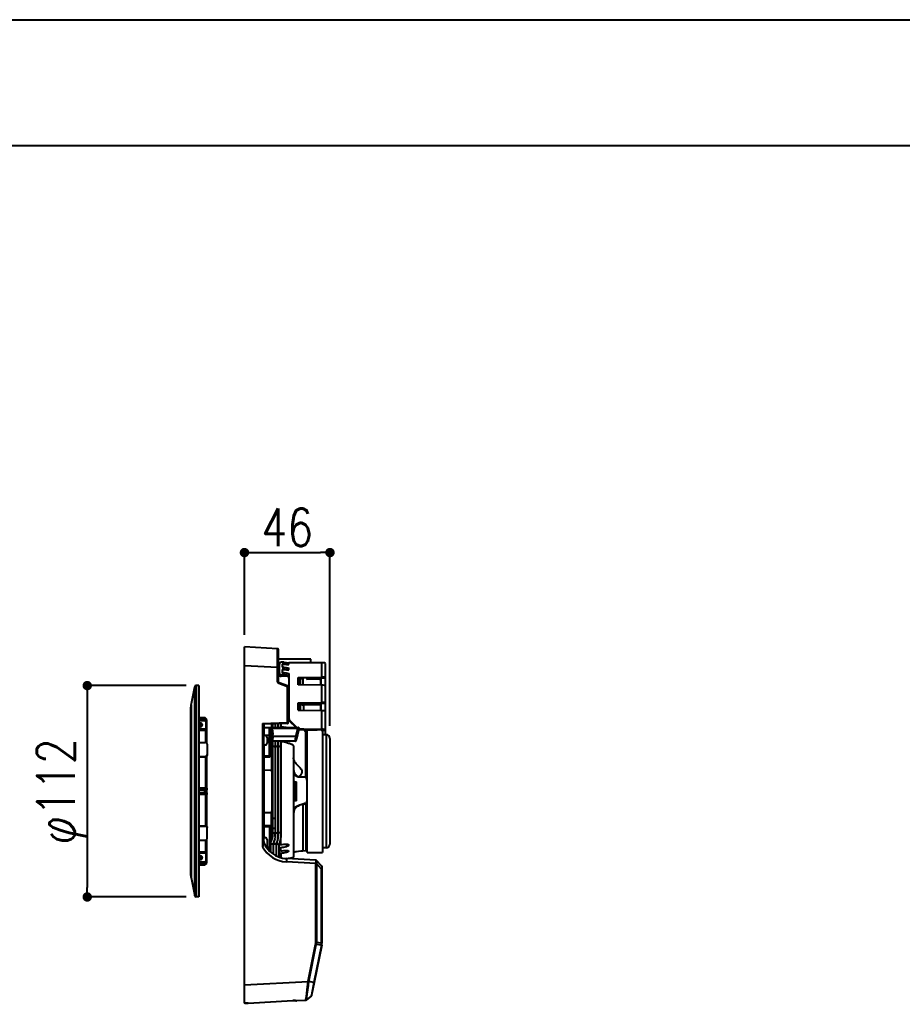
# Model space of a CAD drawing. Header units: millimetres. Extents: x 14 to 828, y 15 to 581.
# Drawn here: x 429.4 to 499.5, y 253.3 to 331.4 of the extents above; entities that cross this region are included whole.
import ezdxf

# ---------------------------------------------------------------- set-up
doc = ezdxf.new("R2010")
doc.units = ezdxf.units.MM
doc.header["$LTSCALE"] = 0.2
doc.layers.get('Defpoints').update_dxf_attribs({"color": 5})
for name, color, linetype in [('1_シンボル', 2, 'Continuous'), ('1_寸法', 7, 'Continuous'), ('1_表', 7, 'Continuous')]:
    doc.layers.add(name, color=color, linetype=linetype)
doc.styles.add('Dim', font='simplex.shx', dxfattribs={"width": 0.8, "bigfont": 'extfont2.shx'})
doc.dimstyles.new('1-1', dxfattribs={"dimtxt": 3, "dimasz": 0.75, "dimexe": 0, "dimexo": 1, "dimgap": 0.5, "dimtad": 1, "dimdec": 0, "dimtxsty": 'Dim', "dimblk": 'DOT', "dimcen": 2.5, "dimadec": 0, "dimazin": 0, "dimtfac": 1, "dimtdec": 0, "dimtix": 1, "dimtmove": 2, "dimatfit": 3, "dimldrblk": '引出', "dimfxl": 1, "dimlwd": -1, "dimlwe": -1, "dimarcsym": 0})

# ---------------------------------------------------------------- blocks, each defined once
blk = doc.blocks.new('_Dot')
at = {"color": 0, "linetype": 'ByBlock', "lineweight": -2}
blk.add_line((-0.5, 0), (-1, 0), dxfattribs=at)
at = {"color": 0, "linetype": 'ByBlock', "const_width": 0.5}
blk.add_lwpolyline([(-0.25, 0, 1), (0.25, 0, 1)], format="xyb", close=True, dxfattribs=at)
blk = doc.blocks.new('*D25')
at = {"layer": '1_寸法', "color": 0, "transparency": 16777216}
for p, q in [((447.257, 282.534), (447.257, 289.082)), ((448.007, 289.082), (453.302, 289.082)), ((454.052, 275.307), (454.052, 289.082))]:
    blk.add_line(p, q, dxfattribs=at)
at = {"layer": 'Defpoints', "color": 0, "transparency": 16777216}
for p in [(454.052, 289.082), (447.257, 281.534), (454.052, 274.307)]:
    blk.add_point(p, dxfattribs=at)
at = {"layer": '1_寸法', "color": 0, "transparency": 16777216, "xscale": 0.75, "yscale": 0.75, "zscale": 0.75, "rotation": 180}
blk.add_blockref('_Dot', (447.257, 289.082), dxfattribs=at)
at = {"layer": '1_寸法', "color": 0, "transparency": 16777216, "xscale": 0.75, "yscale": 0.75, "zscale": 0.75}
blk.add_blockref('_Dot', (454.052, 289.082), dxfattribs=at)
at = {"layer": '1_寸法', "color": 0, "transparency": 16777216, "insert": (450.655, 291.082), "char_height": 3, "attachment_point": 5, "style": 'Dim'}
blk.add_mtext('46', dxfattribs=at)
blk = doc.blocks.new('引出')
at = {"color": 0, "linetype": 'ByBlock', "lineweight": -2}
for p, q in [((-3.86, 1.04), (0, 0)), ((0, 0), (-1, 0))]:
    blk.add_line(p, q, dxfattribs=at)
blk = doc.blocks.new('*D27')
at = {"layer": '1_寸法', "color": 0, "transparency": 16777216}
for p, q in [((442.627, 278.507), (434.765, 278.507)), ((434.765, 277.757), (434.765, 262.457)), ((442.627, 261.707), (434.765, 261.707))]:
    blk.add_line(p, q, dxfattribs=at)
at = {"layer": 'Defpoints', "color": 0, "transparency": 16777216}
for p in [(443.627, 278.507), (434.765, 261.707), (443.627, 261.707)]:
    blk.add_point(p, dxfattribs=at)
at = {"layer": '1_寸法', "color": 0, "transparency": 16777216, "xscale": 0.75, "yscale": 0.75, "zscale": 0.75}
for p, rotation in [((434.765, 278.507), 90), ((434.765, 261.707), 270)]:
    blk.add_blockref('_Dot', p, dxfattribs=dict(at, rotation=rotation))
at = {"layer": '1_寸法', "color": 0, "transparency": 16777216, "insert": (432.765, 270.107), "char_height": 3, "attachment_point": 5, "rotation": 90, "style": 'Dim'}
blk.add_mtext('φ112', dxfattribs=at)

msp = doc.modelspace()

# ---------------------------------------------------------------- linework, layer by layer
at = {"layer": '1_シンボル', "color": 7}
for p, q in [((447.257, 253.3), (447.257, 281.582)), ((449.886, 281.444), (447.257, 281.582)), ((449.957, 278.805), (449.957, 281.369)), ((449.886, 279.946), (447.257, 280.084)), ((449.886, 278.805), (449.886, 279.946)), ((449.957, 279.946), (449.886, 279.946)), ((452.545, 280.608), (449.957, 280.608)), ((449.957, 280.226), (450.033, 280.225)), ((450.032, 279.397), (450.032, 280.211)), ((450.332, 280.359), (450.181, 280.358)), ((450.332, 280.213), (450.257, 280.211)), ((450.257, 280.211), (450.257, 279.962)), ((450.772, 280.174), (450.257, 280.168)), ((450.332, 279.961), (450.257, 279.962)), ((450.332, 280.213), (450.332, 280.359)), ((450.332, 279.787), (450.332, 279.961)), ((450.607, 280.327), (450.42, 280.354)), ((450.42, 280.354), (450.42, 280.208)), ((450.607, 280.183), (450.42, 280.208)), ((450.607, 279.922), (450.42, 279.953)), ((450.42, 279.953), (450.42, 279.783)), ((450.607, 280.327), (450.607, 280.183)), ((453.398, 280.33), (450.782, 280.317)), ((450.782, 280.175), (450.782, 280.317)), ((452.545, 280.326), (452.545, 280.608)), ((453.398, 279.19), (453.398, 280.33)), ((453.692, 274.607), (453.692, 280.27)), ((450.332, 279.365), (450.185, 279.363)), ((450.185, 279.25), (450.185, 279.363)), ((450.63, 279.256), (450.185, 279.25)), ((450.332, 279.787), (450.257, 279.786)), ((450.257, 279.786), (450.257, 279.536)), ((450.772, 279.749), (450.257, 279.742)), ((450.332, 279.535), (450.257, 279.536)), ((450.332, 279.365), (450.332, 279.535)), ((450.607, 279.758), (450.42, 279.783)), ((450.607, 279.497), (450.42, 279.528)), ((450.42, 279.528), (450.42, 279.361)), ((450.607, 279.336), (450.42, 279.361)), ((450.607, 279.922), (450.607, 279.758)), ((450.607, 279.497), (450.607, 279.336)), ((450.63, 279.334), (450.607, 279.336)), ((450.63, 279.256), (450.63, 279.334)), ((450.782, 279.749), (450.782, 279.907)), ((450.782, 279.482), (450.782, 275.864)), ((451.532, 279.165), (453.398, 279.19)), ((451.532, 278.578), (451.532, 279.165)), ((443.033, 276.964), (443.311, 278.421)), ((443.311, 261.792), (443.311, 278.421)), ((443.414, 278.507), (443.414, 261.707)), ((443.627, 278.507), (443.414, 278.507)), ((443.627, 278.507), (443.627, 261.707)), ((449.957, 278.805), (449.886, 278.805)), ((450.666, 278.416), (449.985, 278.664)), ((450.688, 278.487), (450.007, 278.735)), ((450.666, 275.573), (450.666, 278.416)), ((450.737, 278.416), (450.666, 278.416)), ((450.737, 275.573), (450.737, 278.416)), ((453.362, 279.12), (451.532, 279.095)), ((451.657, 279.089), (451.532, 279.089)), ((453.398, 278.54), (451.532, 278.578)), ((451.657, 279.089), (451.657, 278.575)), ((451.702, 279.085), (451.909, 279.053)), ((451.702, 278.575), (451.702, 279.085)), ((451.909, 279.053), (451.909, 278.571)), ((452.207, 279.104), (452.207, 278.996)), ((453.18, 279.009), (452.207, 278.996)), ((453.332, 278.541), (453.332, 279.12)), ((453.362, 279.11), (453.332, 279.106)), ((453.362, 278.936), (453.332, 278.933)), ((453.362, 278.848), (453.332, 278.848)), ((453.362, 278.54), (453.362, 279.12)), ((453.362, 279.114), (453.692, 279.12)), ((453.398, 277.173), (453.398, 278.54)), ((442.982, 276.797), (442.982, 263.417)), ((443.031, 276.797), (442.982, 276.797)), ((443.031, 263.267), (443.031, 276.947)), ((443.033, 276.964), (443.033, 263.25)), ((450.782, 277.053), (450.736, 277.054)), ((450.737, 276.998), (450.782, 276.998)), ((451.532, 277.148), (453.398, 277.173)), ((451.532, 276.561), (451.532, 277.148)), ((453.362, 277.103), (451.532, 277.078)), ((451.64, 277.071), (451.532, 277.071)), ((451.64, 277.071), (451.64, 276.558)), ((451.704, 277.064), (451.785, 277.036)), ((451.704, 276.557), (451.704, 277.064)), ((451.785, 277.01), (451.785, 277.036)), ((453.332, 277.031), (451.785, 277.01)), ((451.785, 277.01), (451.949, 276.957)), ((453.332, 276.975), (451.949, 276.957)), ((451.949, 276.957), (451.949, 276.552)), ((453.332, 276.524), (453.332, 277.102)), ((453.362, 276.523), (453.362, 277.103)), ((453.362, 277.096), (453.692, 277.102)), ((451.532, 276.561), (453.398, 276.522)), ((453.398, 275.047), (453.398, 276.522)), ((444.075, 275.957), (443.627, 275.968)), ((444.075, 275.948), (443.627, 275.958)), ((443.627, 275.833), (444.075, 275.831)), ((443.627, 275.732), (444.075, 275.729)), ((443.748, 275.527), (443.627, 275.526)), ((443.748, 275.437), (443.627, 275.438)), ((443.627, 275.24), (443.748, 275.241)), ((443.748, 275.437), (443.748, 275.241)), ((444.075, 275.948), (444.075, 275.957)), ((444.075, 275.948), (444.075, 275.831)), ((444.075, 275.729), (444.184, 275.635)), ((444.232, 275.843), (444.123, 275.939)), ((444.126, 275.929), (444.126, 275.812)), ((444.236, 275.833), (444.126, 275.929)), ((444.126, 275.812), (444.236, 275.718)), ((444.184, 275.635), (444.184, 275.035)), ((444.236, 275.718), (444.236, 275.833)), ((444.257, 273.939), (444.257, 275.787)), ((447.227, 275.697), (447.257, 275.698)), ((447.227, 275.697), (447.227, 264.516)), ((448.686, 275.504), (450.666, 275.573)), ((448.686, 275.504), (448.686, 265.704)), ((450.665, 275.498), (448.757, 275.432)), ((448.757, 275.432), (448.757, 265.973)), ((448.832, 274.54), (448.832, 275.434)), ((449.403, 275.454), (449.403, 275.171)), ((449.432, 275.455), (449.432, 275.171)), ((449.474, 275.346), (449.432, 275.351)), ((449.432, 275.263), (449.474, 275.258)), ((449.474, 275.457), (449.474, 275.171)), ((449.691, 275.464), (449.691, 275.171)), ((449.699, 275.316), (449.691, 275.317)), ((449.699, 275.465), (449.699, 275.171)), ((449.915, 275.472), (449.915, 275.171)), ((449.924, 275.286), (449.915, 275.287)), ((449.924, 275.472), (449.924, 275.171)), ((450.14, 275.48), (450.14, 275.171)), ((450.737, 275.573), (450.666, 275.573)), ((450.869, 275.726), (451.43, 275.171)), ((450.869, 275.657), (450.869, 275.726)), ((451.36, 275.171), (450.869, 275.657)), ((444.184, 275.035), (443.627, 275.039)), ((444.184, 274.935), (443.627, 274.938)), ((444.184, 273.983), (444.184, 274.935)), ((448.757, 275.065), (448.832, 275.065)), ((449.282, 274.54), (448.757, 274.54)), ((448.832, 275.171), (451.528, 275.171)), ((449.253, 275.16), (448.832, 275.171)), ((449.253, 272.808), (449.253, 275.16)), ((449.282, 272.925), (449.282, 275.13)), ((451.495, 275.11), (449.282, 275.11)), ((449.327, 274.99), (449.327, 274.09)), ((449.432, 274.99), (449.327, 274.99)), ((449.432, 274.99), (449.432, 274.09)), ((449.474, 274.961), (449.474, 274.119)), ((449.523, 274.803), (449.52, 274.803)), ((449.548, 274.615), (449.52, 274.615)), ((449.52, 274.465), (449.548, 274.465)), ((451.336, 274.458), (449.546, 274.449)), ((449.691, 275.228), (449.699, 275.227)), ((449.915, 275.198), (449.924, 275.197)), ((451.336, 274.458), (451.495, 275.11)), ((451.407, 274.294), (451.596, 275.07)), ((451.568, 275.06), (451.407, 274.396)), ((451.568, 275.058), (451.407, 274.395)), ((451.409, 274.286), (451.601, 275.08)), ((451.409, 274.284), (451.601, 275.079)), ((451.409, 274.418), (451.567, 275.07)), ((451.495, 275.11), (451.497, 275.171)), ((451.525, 275.166), (451.526, 275.171)), ((451.545, 275.169), (451.551, 275.167)), ((451.57, 275.08), (451.571, 275.08)), ((451.908, 274.99), (451.58, 274.991)), ((451.908, 275.04), (451.592, 275.041)), ((451.599, 275.08), (451.601, 275.08)), ((451.601, 275.08), (451.601, 275.079)), ((451.656, 275.068), (453.398, 275.047)), ((451.656, 275.068), (451.656, 275.041)), ((453.362, 274.978), (452.071, 274.993)), ((452.133, 271.222), (452.133, 274.776)), ((452.207, 274.992), (452.207, 265.408)), ((452.252, 274.607), (452.207, 274.607)), ((452.252, 274.982), (453.04, 274.982)), ((452.252, 265.232), (452.252, 274.982)), ((453.362, 274.972), (453.362, 274.978)), ((453.362, 274.972), (453.692, 274.969)), ((453.452, 274.971), (453.452, 265.232)), ((453.752, 274.607), (453.452, 274.607)), ((453.752, 274.607), (453.752, 265.607)), ((443.627, 273.989), (444.137, 273.989)), ((444.287, 273.865), (444.287, 272.983)), ((448.757, 273.79), (448.907, 273.79)), ((448.832, 266.423), (448.832, 273.79)), ((449.057, 274.39), (449.057, 273.94)), ((449.282, 273.95), (449.403, 273.947)), ((449.282, 273.842), (449.403, 273.84)), ((449.432, 274.09), (449.327, 274.09)), ((449.403, 274.09), (449.403, 271.785)), ((450.49, 274.091), (449.432, 274.086)), ((450.49, 274.091), (449.432, 274.08)), ((449.432, 274.09), (449.432, 266.282)), ((451.291, 274.085), (449.432, 274.064)), ((449.474, 274.065), (449.474, 266.792)), ((449.52, 274.278), (449.523, 274.278)), ((449.691, 274.067), (449.691, 273.597)), ((449.699, 274.067), (449.699, 266.789)), ((449.915, 274.07), (449.915, 266.791)), ((449.924, 274.07), (449.924, 266.791)), ((450.14, 274.072), (450.14, 266.793)), ((451.288, 274.098), (450.49, 274.091)), ((454.052, 274.307), (454.052, 265.907)), ((444.257, 272.901), (444.263, 272.909)), ((444.257, 270.364), (444.257, 272.901)), ((448.832, 272.938), (449.282, 272.938)), ((449.691, 273.596), (449.691, 266.789)), ((451.157, 273.599), (451.157, 264.916)), ((443.627, 272.884), (444.137, 272.884)), ((443.627, 272.847), (444.137, 272.847)), ((444.137, 272.884), (444.137, 272.847)), ((444.184, 270.367), (444.184, 272.853)), ((449.253, 272.808), (448.832, 272.813)), ((447.227, 271.623), (447.257, 271.623)), ((448.832, 271.805), (449.403, 271.785)), ((447.227, 271.216), (447.257, 271.216)), ((451.253, 270.855), (451.157, 270.857)), ((451.253, 270.855), (451.253, 269.358)), ((451.253, 270.855), (451.327, 270.854)), ((451.327, 270.854), (451.374, 270.853)), ((451.327, 269.36), (451.327, 270.854)), ((451.374, 270.853), (451.382, 270.853)), ((451.374, 269.36), (451.374, 270.853)), ((451.382, 269.361), (451.382, 270.853)), ((452.133, 271.222), (451.521, 271.238)), ((444.184, 270.367), (443.627, 270.377)), ((443.627, 270.305), (444.075, 270.297)), ((443.627, 270.232), (444.075, 270.224)), ((444.075, 269.99), (443.627, 269.982)), ((444.075, 269.916), (443.627, 269.908)), ((444.184, 269.846), (443.627, 269.837)), ((444.075, 270.297), (444.184, 270.295)), ((444.075, 270.224), (444.075, 269.99)), ((444.184, 269.918), (444.075, 269.916)), ((444.126, 270.223), (444.126, 269.99)), ((444.126, 270.223), (444.236, 270.221)), ((444.236, 269.992), (444.126, 269.99)), ((444.184, 267.36), (444.184, 269.846)), ((444.236, 269.992), (444.236, 270.221)), ((444.257, 270.364), (444.257, 270.22)), ((444.257, 269.993), (444.257, 270.22)), ((444.257, 269.99), (444.257, 269.993)), ((444.257, 269.99), (444.257, 269.85)), ((444.257, 267.312), (444.257, 269.85)), ((447.257, 268.997), (447.227, 268.997)), ((451.253, 269.358), (451.157, 269.357)), ((451.327, 269.36), (451.253, 269.358)), ((451.374, 269.36), (451.327, 269.36)), ((451.382, 269.361), (451.374, 269.36)), ((451.89, 269.109), (451.899, 269.077)), ((451.899, 269.077), (451.899, 265.348)), ((452.165, 265.364), (452.165, 269.155)), ((447.257, 268.59), (447.227, 268.591)), ((448.832, 268.408), (449.403, 268.428)), ((449.403, 266.216), (449.403, 268.428)), ((443.627, 267.367), (444.137, 267.367)), ((443.627, 267.329), (444.137, 267.329)), ((444.137, 267.367), (444.137, 267.329)), ((444.287, 266.348), (444.287, 267.23)), ((448.832, 267.4), (449.253, 267.405)), ((449.282, 267.275), (448.832, 267.275)), ((449.253, 267.405), (449.253, 265.362)), ((449.282, 267.288), (449.282, 265.333)), ((449.474, 267.169), (449.691, 267.169)), ((449.583, 266.791), (449.474, 266.792)), ((449.691, 266.789), (449.583, 266.791)), ((449.807, 266.79), (449.7, 266.789)), ((449.915, 266.791), (449.807, 266.79)), ((450.032, 266.792), (449.925, 266.791)), ((450.14, 266.793), (450.032, 266.792)), ((443.627, 266.225), (444.137, 266.225)), ((444.184, 265.279), (444.184, 266.231)), ((444.257, 264.427), (444.257, 266.274)), ((448.757, 266.423), (448.907, 266.423)), ((449.057, 266.273), (449.057, 265.687)), ((449.403, 266.374), (449.282, 266.372)), ((449.403, 266.267), (449.282, 266.264)), ((449.432, 265.907), (449.324, 265.903)), ((449.324, 265.903), (449.324, 265.294)), ((449.541, 265.911), (449.433, 265.907)), ((449.541, 265.911), (449.541, 265.119)), ((449.549, 265.911), (449.549, 265.113)), ((449.657, 265.907), (449.55, 265.911)), ((449.765, 265.902), (449.657, 265.907)), ((449.765, 265.902), (449.765, 264.984)), ((449.765, 265.853), (449.774, 265.854)), ((449.774, 265.901), (449.774, 264.979)), ((449.99, 265.884), (449.99, 264.884)), ((449.99, 265.867), (450.137, 265.876)), ((450.137, 265.876), (450.137, 266.518)), ((450.616, 265.715), (450.616, 265.907)), ((444.184, 265.279), (443.627, 265.275)), ((444.184, 265.178), (443.627, 265.175)), ((444.184, 265.178), (444.184, 264.578)), ((449.058, 265.673), (449.282, 265.673)), ((449.282, 265.778), (449.324, 265.778)), ((449.282, 265.607), (449.324, 265.608)), ((449.541, 265.84), (449.549, 265.84)), ((449.541, 265.558), (449.549, 265.559)), ((449.549, 265.331), (449.541, 265.33)), ((449.549, 265.115), (449.547, 265.115)), ((449.765, 265.59), (449.774, 265.592)), ((449.774, 265.346), (449.765, 265.346)), ((449.774, 265.145), (449.765, 265.144)), ((449.99, 265.623), (450.137, 265.644)), ((450.137, 265.372), (449.99, 265.362)), ((450.137, 265.194), (449.99, 265.174)), ((450.137, 265.372), (450.137, 265.644)), ((450.137, 265.194), (450.137, 264.836)), ((450.616, 265.261), (450.616, 265.407)), ((450.755, 265.831), (450.755, 265.819)), ((450.755, 265.353), (450.755, 265.344)), ((452.165, 265.364), (451.899, 265.348)), ((452.252, 265.607), (452.207, 265.607)), ((452.252, 265.232), (453.452, 265.232)), ((453.752, 265.607), (453.452, 265.607)), ((443.748, 264.972), (443.627, 264.973)), ((443.627, 264.775), (443.748, 264.776)), ((443.627, 264.688), (443.748, 264.687)), ((444.075, 264.484), (443.627, 264.482)), ((444.075, 264.383), (443.627, 264.38)), ((443.748, 264.972), (443.748, 264.873)), ((443.748, 264.873), (443.748, 264.776)), ((444.184, 264.578), (444.075, 264.484)), ((444.075, 264.383), (444.075, 264.266)), ((444.232, 264.37), (444.123, 264.275)), ((444.123, 264.275), (444.232, 264.37)), ((444.236, 264.495), (444.126, 264.401)), ((444.126, 264.401), (444.126, 264.285)), ((444.126, 264.285), (444.236, 264.38)), ((444.236, 264.38), (444.236, 264.495)), ((447.227, 264.516), (447.257, 264.515)), ((450.585, 264.761), (450.59, 264.76)), ((452.928, 264.638), (450.59, 264.761)), ((450.59, 264.555), (450.591, 264.491)), ((450.591, 264.76), (450.591, 264.76)), ((452.928, 264.368), (450.591, 264.491)), ((452.928, 264.638), (452.928, 264.638)), ((452.98, 264.37), (452.928, 264.368)), ((452.928, 264.368), (452.928, 264.357)), ((452.928, 264.357), (452.979, 264.357)), ((452.928, 258.078), (452.928, 264.357)), ((453.387, 264.185), (452.979, 264.615)), ((452.979, 264.615), (452.979, 264.614)), ((452.98, 264.37), (452.979, 264.357)), ((453.387, 263.927), (452.979, 264.357)), ((452.979, 264.357), (452.979, 258.078)), ((443.627, 264.255), (444.075, 264.265)), ((443.627, 264.246), (444.075, 264.256)), ((444.075, 264.266), (444.075, 264.256)), ((453.387, 263.927), (453.407, 263.927)), ((453.387, 258.03), (453.387, 263.927)), ((453.407, 264.133), (453.407, 258.03)), ((443.031, 263.417), (442.982, 263.417)), ((443.033, 263.25), (443.311, 261.792)), ((443.627, 261.707), (443.414, 261.707)), ((452.979, 258.078), (452.928, 258.078)), ((453.387, 258.038), (452.979, 258.078)), ((453.387, 258.038), (453.407, 258.038)), ((453.407, 258.03), (453.387, 258.03)), ((452.328, 255.001), (452.914, 257.936)), ((452.378, 254.993), (452.964, 257.926)), ((453.372, 257.886), (452.778, 254.908)), ((453.393, 257.881), (452.798, 254.904)), ((453.372, 257.886), (452.964, 257.926)), ((453.373, 257.888), (453.372, 257.886)), ((453.393, 257.883), (453.393, 257.881)), ((447.257, 254.73), (452.327, 254.995)), ((452.327, 254.995), (452.328, 255.001)), ((452.327, 254.995), (452.378, 254.989)), ((452.378, 254.993), (452.328, 255.001)), ((452.778, 254.908), (452.378, 254.993)), ((452.378, 254.989), (452.378, 254.993)), ((452.798, 254.904), (452.596, 253.894)), ((452.126, 253.487), (451.397, 253.449)), ((451.397, 253.449), (451.397, 253.45)), ((452.572, 253.852), (452.171, 253.505))]:
    msp.add_line(p, q, dxfattribs=at)
for points in [[(449.886, 279.946), (449.888, 280.6), (449.888, 281.348), (449.887, 281.443), (449.886, 281.444)], [(450.63, 279.334), (450.664, 279.327), (450.697, 279.313), (450.718, 279.3), (450.736, 279.285), (450.753, 279.266), (450.766, 279.245), (450.775, 279.223), (450.781, 279.201), (450.782, 279.178)], [(448.686, 275.504), (448.729, 275.462), (448.755, 275.435), (448.757, 275.432), (448.757, 275.432), (448.757, 275.432)], [(450.14, 275.257), (450.571, 275.198), (450.753, 275.171)], [(451.288, 274.098), (451.29, 274.134), (451.303, 274.24), (451.336, 274.458)], [(451.498, 275.171), (451.526, 275.166), (451.549, 275.151), (451.566, 275.129), (451.573, 275.105), (451.571, 275.075), (451.568, 275.058)], [(451.571, 275.08), (451.571, 275.08), (451.571, 275.08), (451.571, 275.077), (451.568, 275.06)], [(452.207, 274.752), (452.203, 274.801), (452.191, 274.848), (452.169, 274.893), (452.135, 274.94), (452.098, 274.975), (452.051, 275.005), (451.998, 275.027), (451.941, 275.039), (451.908, 275.04)], [(452.133, 274.776), (452.129, 274.819), (452.115, 274.859), (452.094, 274.896), (452.065, 274.929), (452.03, 274.955), (451.991, 274.975), (451.95, 274.986), (451.908, 274.99)], [(450.254, 274.073), (450.544, 274.002), (450.762, 273.943), (450.831, 273.922), (450.947, 273.882), (450.992, 273.863), (451.031, 273.843), (451.063, 273.823), (451.09, 273.801), (451.112, 273.777), (451.13, 273.749), (451.143, 273.717), (451.152, 273.68), (451.156, 273.641), (451.157, 273.599)], [(451.288, 274.098), (451.313, 274.102), (451.335, 274.114), (451.351, 274.132), (451.361, 274.153)], [(451.291, 274.085), (451.317, 274.09), (451.342, 274.105), (451.36, 274.128), (451.373, 274.157), (451.393, 274.223), (451.409, 274.284)], [(451.361, 274.153), (451.365, 274.199), (451.385, 274.311), (451.409, 274.418)], [(451.361, 274.153), (451.361, 274.147), (451.362, 274.145), (451.363, 274.144), (451.363, 274.144), (451.364, 274.144), (451.364, 274.144), (451.365, 274.145), (451.368, 274.15), (451.377, 274.172), (451.394, 274.229), (451.409, 274.286)], [(451.407, 274.396), (451.391, 274.322), (451.378, 274.255), (451.373, 274.218), (451.371, 274.197)], [(451.371, 274.197), (451.372, 274.19), (451.372, 274.189), (451.373, 274.188), (451.373, 274.188), (451.374, 274.188), (451.374, 274.189), (451.375, 274.19), (451.378, 274.195), (451.386, 274.217), (451.407, 274.294)], [(451.407, 274.395), (451.381, 274.271), (451.374, 274.223), (451.373, 274.213), (451.373, 274.212)], [(449.583, 273.666), (449.551, 273.663), (449.52, 273.654), (449.495, 273.638), (449.479, 273.618), (449.474, 273.597)], [(449.691, 273.596), (449.686, 273.618), (449.67, 273.638), (449.655, 273.648), (449.638, 273.657), (449.599, 273.666), (449.583, 273.666)], [(449.807, 273.666), (449.766, 273.661), (449.748, 273.654), (449.731, 273.645), (449.711, 273.628), (449.701, 273.607), (449.699, 273.596)], [(449.915, 273.596), (449.911, 273.617), (449.896, 273.636), (449.883, 273.646), (449.867, 273.654), (449.846, 273.661), (449.807, 273.666)], [(450.032, 273.666), (450, 273.663), (449.969, 273.653), (449.944, 273.636), (449.929, 273.617), (449.924, 273.596)], [(450.14, 273.596), (450.136, 273.617), (450.121, 273.636), (450.108, 273.646), (450.092, 273.654), (450.071, 273.661), (450.032, 273.666)], [(451.585, 271.251), (451.68, 271.349), (451.722, 271.396), (451.771, 271.457), (451.805, 271.511), (451.828, 271.559), (451.843, 271.607), (451.848, 271.653), (451.844, 271.699), (451.831, 271.747), (451.807, 271.8), (451.774, 271.852), (451.736, 271.901), (451.709, 271.934), (451.649, 271.999), (451.525, 272.126), (451.455, 272.198), (451.379, 272.282), (451.319, 272.357), (451.264, 272.435), (451.223, 272.508), (451.192, 272.58), (451.171, 272.648), (451.161, 272.705), (451.157, 272.762)], [(449.428, 271.737), (449.421, 271.762), (449.417, 271.773), (449.411, 271.781), (449.407, 271.785), (449.403, 271.785)], [(451.157, 272.068), (451.161, 271.878), (451.167, 271.776), (451.171, 271.73), (451.178, 271.684), (451.189, 271.637), (451.203, 271.592), (451.222, 271.548), (451.246, 271.508), (451.274, 271.47), (451.306, 271.435), (451.342, 271.401), (451.382, 271.369), (451.428, 271.338), (451.527, 271.28), (451.585, 271.251)], [(451.521, 271.238), (451.427, 271.287), (451.342, 271.34), (451.267, 271.398), (451.21, 271.453), (451.157, 271.518)], [(451.585, 271.251), (451.576, 271.245), (451.564, 271.241), (451.55, 271.239), (451.521, 271.238)], [(451.157, 268.695), (451.204, 268.753), (451.259, 268.808), (451.335, 268.868), (451.421, 268.923), (451.517, 268.974), (451.622, 269.02), (451.752, 269.067), (451.89, 269.109)], [(451.899, 269.077), (451.743, 269.027), (451.669, 268.998), (451.597, 268.968), (451.53, 268.935), (451.465, 268.899), (451.406, 268.861), (451.351, 268.82), (451.303, 268.776), (451.262, 268.728), (451.229, 268.678), (451.203, 268.623), (451.186, 268.566), (451.175, 268.506), (451.168, 268.445), (451.163, 268.383), (451.159, 268.259), (451.157, 268.148)], [(452.207, 269.436), (452.205, 269.348), (452.199, 269.269), (452.189, 269.216), (452.182, 269.193)], [(449.428, 268.477), (449.421, 268.451), (449.417, 268.441), (449.411, 268.432), (449.407, 268.429), (449.403, 268.428)], [(449.282, 267.288), (449.281, 267.308), (449.273, 267.347), (449.253, 267.405)], [(449.474, 266.792), (449.475, 266.677), (449.478, 266.565), (449.477, 266.494), (449.471, 266.427), (449.46, 266.365), (449.441, 266.305), (449.415, 266.242), (449.383, 266.172), (449.352, 266.093), (449.339, 266.05), (449.329, 266.004), (449.323, 265.955), (449.324, 265.903)], [(449.691, 266.789), (449.692, 266.703), (449.695, 266.555), (449.695, 266.523)], [(449.915, 266.791), (449.916, 266.654), (449.915, 266.585), (449.909, 266.481), (449.901, 266.403), (449.89, 266.325), (449.871, 266.23), (449.844, 266.135), (449.81, 266.043), (449.788, 265.989), (449.771, 265.932), (449.765, 265.902)], [(449.924, 266.791), (449.925, 266.654), (449.924, 266.585), (449.918, 266.48), (449.91, 266.402), (449.899, 266.324), (449.88, 266.228), (449.853, 266.133), (449.818, 266.041), (449.797, 265.986), (449.779, 265.93), (449.774, 265.901)], [(450.14, 266.793), (450.141, 266.657), (450.14, 266.588), (450.135, 266.483), (450.128, 266.403), (450.118, 266.323), (450.099, 266.22), (450.074, 266.118), (450.04, 266.013), (450.014, 265.949), (449.99, 265.884)], [(448.757, 265.973), (448.754, 265.915), (448.745, 265.859), (448.729, 265.806), (448.716, 265.771), (448.686, 265.704)], [(449.655, 266.256), (449.623, 266.175), (449.581, 266.081), (449.557, 266.02), (449.545, 265.978), (449.54, 265.938), (449.541, 265.911)], [(449.655, 266.256), (449.637, 266.197), (449.603, 266.108), (449.579, 266.045), (449.568, 266.012), (449.556, 265.96), (449.55, 265.911)], [(449.695, 266.523), (449.689, 266.436), (449.674, 266.333), (449.655, 266.256)], [(449.883, 265.897), (449.85, 265.897), (449.774, 265.901)], [(449.99, 265.884), (449.933, 265.89), (449.901, 265.895), (449.883, 265.897)], [(450.616, 265.907), (450.666, 265.905), (450.697, 265.897), (450.723, 265.884), (450.744, 265.865), (450.755, 265.841), (450.755, 265.831)], [(449.136, 265.472), (449.108, 265.512), (449.086, 265.554), (449.07, 265.598), (449.061, 265.642), (449.057, 265.687)], [(450.755, 265.819), (450.752, 265.8), (450.743, 265.782), (450.72, 265.757), (450.686, 265.736), (450.642, 265.72), (450.616, 265.715)], [(450.616, 265.407), (450.654, 265.408), (450.689, 265.403), (450.716, 265.396), (450.736, 265.385), (450.751, 265.37), (450.755, 265.353)], [(450.755, 265.344), (450.752, 265.329), (450.743, 265.315), (450.726, 265.3), (450.704, 265.287), (450.665, 265.271), (450.616, 265.261)], [(451.899, 265.348), (451.725, 265.336), (451.558, 265.32), (451.399, 265.298), (451.327, 265.285), (451.271, 265.271), (451.223, 265.255), (451.197, 265.244), (451.177, 265.231), (451.163, 265.215), (451.157, 265.199)], [(450.591, 264.76), (450.591, 264.76), (450.592, 264.759), (450.594, 264.747), (450.596, 264.705), (450.596, 264.636), (450.595, 264.599), (450.593, 264.571), (450.59, 264.555)], [(451.096, 264.83), (451.063, 264.817), (451.023, 264.806), (450.925, 264.785), (450.725, 264.754)], [(451.145, 264.868), (451.125, 264.847), (451.096, 264.83)], [(451.157, 264.916), (451.154, 264.888), (451.145, 264.868)], [(452.928, 264.638), (452.928, 264.638), (452.928, 264.637), (452.932, 264.56), (452.931, 264.493), (452.928, 264.413), (452.928, 264.368)], [(452.979, 264.614), (452.984, 264.597), (452.988, 264.561), (452.988, 264.517), (452.982, 264.409), (452.98, 264.37)], [(453.387, 264.185), (453.388, 264.183), (453.39, 264.177), (453.394, 264.14), (453.394, 264.059), (453.387, 263.927)], [(452.126, 253.487), (452.126, 253.487), (452.126, 253.487), (452.127, 253.488), (452.13, 253.497), (452.145, 253.575), (452.178, 253.798), (452.248, 254.337), (452.327, 254.995)], [(452.171, 253.505), (452.172, 253.506), (452.174, 253.512), (452.191, 253.604), (452.207, 253.705), (452.247, 253.981), (452.338, 254.67), (452.378, 254.989)], [(452.778, 254.908), (452.58, 253.893), (452.572, 253.852)], [(451.397, 253.45), (451.397, 253.45), (451.397, 253.451), (451.396, 253.452), (451.392, 253.453), (451.353, 253.462), (451.309, 253.469), (451.255, 253.474), (451.191, 253.477), (451.097, 253.474)], [(451.097, 253.474), (451.19, 253.477), (451.254, 253.474), (451.311, 253.469), (451.354, 253.462), (451.384, 253.456), (451.396, 253.452), (451.397, 253.451), (451.397, 253.45), (451.397, 253.45)], [(447.557, 253.256), (447.464, 253.253), (447.38, 253.253), (447.343, 253.256), (447.313, 253.26), (447.288, 253.267), (447.27, 253.276), (447.261, 253.287), (447.257, 253.3)], [(447.257, 253.3), (447.262, 253.285), (447.277, 253.272), (447.298, 253.264), (447.324, 253.258), (447.355, 253.255), (447.433, 253.252), (447.557, 253.256)]]:
    msp.add_lwpolyline(points, dxfattribs=at)
for points in [[(443.912, 275.385, 0.030273), (443.912, 275.4, 0.03021), (443.909, 275.415, 0.029478), (443.904, 275.429, 0.029089), (443.898, 275.443, 0.028551), (443.89, 275.457, 0.02773), (443.881, 275.469, 0.026887), (443.87, 275.48, 0.02619), (443.858, 275.491, 0.025393), (443.845, 275.5, 0.024677), (443.83, 275.508, 0.024148), (443.815, 275.515, 0.023625), (443.799, 275.52, 0.022968), (443.782, 275.524, 0.023012), (443.765, 275.526, 0.022744), (443.748, 275.527)], [(443.869, 275.482, -0.023174), (443.858, 275.473, -0.022435), (443.846, 275.465, -0.021734), (443.833, 275.457, -0.021174), (443.82, 275.451, -0.020366), (443.806, 275.446, -0.020442), (443.792, 275.442, -0.020652), (443.777, 275.439, -0.019901), (443.762, 275.438, -0.019006), (443.748, 275.437)], [(443.748, 275.241, 0.021724), (443.764, 275.242, 0.02257), (443.781, 275.244, 0.023727), (443.798, 275.248, 0.023324), (443.814, 275.254, 0.023181), (443.829, 275.26, 0.024096), (443.844, 275.269, 0.024884), (443.857, 275.278, 0.025723), (443.87, 275.289, 0.026582), (443.881, 275.301, 0.027411), (443.89, 275.313, 0.028119), (443.898, 275.327, 0.029052), (443.904, 275.341, 0.030479), (443.909, 275.356, 0.030227), (443.912, 275.371, 0.029381), (443.912, 275.385)], [(444.126, 275.812, -0.070526), (444.124, 275.8, -0.041562), (444.119, 275.786, -0.029403), (444.11, 275.771, -0.024268), (444.1, 275.756, -0.022857), (444.088, 275.742, -0.024501), (444.075, 275.729)], [(444.287, 273.865, 0.054035), (444.285, 273.887, 0.052544), (444.278, 273.908, 0.049807), (444.266, 273.928, 0.046268), (444.251, 273.946, 0.042857), (444.232, 273.961, 0.039796), (444.211, 273.973, 0.037161), (444.187, 273.981, 0.035654), (444.163, 273.987, 0.034844), (444.137, 273.989)], [(444.137, 272.884, 0.039413), (444.163, 272.886, 0.039797), (444.188, 272.892, 0.04062), (444.212, 272.902, 0.0417), (444.233, 272.916, 0.043257), (444.252, 272.932, 0.044971), (444.267, 272.952, 0.046362), (444.278, 272.974, 0.047913), (444.285, 272.997, 0.048919), (444.287, 273.021)], [(444.287, 272.983, -0.048999), (444.285, 272.959, -0.047985), (444.278, 272.936, -0.046567), (444.267, 272.914, -0.044812), (444.252, 272.895, -0.043246), (444.233, 272.878, -0.041822), (444.212, 272.865, -0.04042), (444.188, 272.855, -0.039745), (444.163, 272.849, -0.039357), (444.137, 272.847)], [(444.075, 270.297, -0.063811), (444.084, 270.296, -0.059495), (444.093, 270.292, -0.052851), (444.102, 270.286, -0.045954), (444.109, 270.278, -0.040019), (444.115, 270.269, -0.035418), (444.12, 270.259, -0.032136), (444.123, 270.247, -0.030022), (444.126, 270.235, -0.028925), (444.126, 270.223)], [(444.075, 270.297, -0.397542), (444.075, 270.294, -0.007618), (444.075, 270.286, -0.00277), (444.075, 270.273, -0.00162), (444.075, 270.258, -0.001198), (444.075, 270.241, -0.001032), (444.075, 270.224)], [(444.075, 269.916, 0.397542), (444.075, 269.919, 0.007618), (444.075, 269.928, 0.00277), (444.075, 269.94, 0.00162), (444.075, 269.956, 0.001198), (444.075, 269.972, 0.001032), (444.075, 269.99)], [(444.184, 270.367, -0.000997), (444.184, 270.35, -0.00117), (444.184, 270.333, -0.001618), (444.184, 270.319, -0.002839), (444.184, 270.306, -0.007722), (444.184, 270.298, -0.403906), (444.184, 270.295)], [(444.184, 269.918, 0.063858), (444.193, 269.919, 0.059539), (444.203, 269.923, 0.052866), (444.211, 269.929, 0.04593), (444.218, 269.937, 0.039986), (444.224, 269.946, 0.035403), (444.229, 269.957, 0.032126), (444.233, 269.968, 0.030013), (444.235, 269.98, 0.028909), (444.236, 269.992)], [(444.184, 269.918, -0.406613), (444.184, 269.915, -0.008198), (444.184, 269.907, -0.002981), (444.184, 269.895, -0.001685), (444.184, 269.88, -0.00118), (444.184, 269.863, -0.000993), (444.184, 269.846)], [(444.137, 267.367, -0.019931), (444.151, 267.366, -0.01997), (444.163, 267.365, -0.020072), (444.176, 267.362, -0.020241), (444.189, 267.358, -0.020462), (444.201, 267.354, -0.020727), (444.213, 267.348, -0.021051), (444.224, 267.342, -0.021404), (444.234, 267.334, -0.021872), (444.244, 267.326, -0.022241), (444.253, 267.317, -0.022645), (444.261, 267.307, -0.023061), (444.268, 267.297, -0.02347), (444.274, 267.286, -0.023897), (444.279, 267.275, -0.023341), (444.283, 267.264, -0.02188), (444.285, 267.253, -0.022203), (444.287, 267.242, -0.024294), (444.287, 267.23)], [(444.287, 267.193, 0.029526), (444.287, 267.207, 0.029239), (444.284, 267.221, 0.02886), (444.28, 267.235, 0.02838), (444.274, 267.249, 0.027787), (444.267, 267.262, 0.027161), (444.258, 267.274, 0.026602), (444.248, 267.285, 0.026027), (444.237, 267.295, 0.025454), (444.224, 267.304, 0.024945), (444.211, 267.311, 0.024493), (444.197, 267.318, 0.024139), (444.183, 267.323, 0.023398), (444.168, 267.326, 0.023366), (444.153, 267.328, 0.023412), (444.137, 267.329)], [(444.137, 266.225, 0.034972), (444.163, 266.227, 0.035712), (444.188, 266.232, 0.037427), (444.211, 266.241, 0.039701), (444.232, 266.253, 0.042869), (444.251, 266.268, 0.046425), (444.267, 266.285, 0.049562), (444.278, 266.305, 0.052404), (444.285, 266.326, 0.053896), (444.287, 266.348)], [(443.912, 264.828, 0.030231), (443.912, 264.843, 0.030034), (443.909, 264.858, 0.029187), (443.904, 264.872, 0.028704), (443.898, 264.886, 0.028102), (443.89, 264.899, 0.027248), (443.881, 264.912, 0.026399), (443.87, 264.924, 0.025717), (443.858, 264.934, 0.024957), (443.845, 264.944, 0.024293), (443.83, 264.952, 0.023824), (443.815, 264.959, 0.02337), (443.799, 264.965, 0.022791), (443.782, 264.969, 0.022909), (443.765, 264.971, 0.022719), (443.748, 264.972)], [(443.748, 264.687, 0.022775), (443.765, 264.687, 0.023005), (443.782, 264.689, 0.022998), (443.799, 264.693, 0.023504), (443.815, 264.698, 0.024122), (443.83, 264.705, 0.024679), (443.844, 264.713, 0.025332), (443.858, 264.722, 0.02619), (443.87, 264.733, 0.026956), (443.881, 264.744, 0.027735), (443.89, 264.757, 0.028591), (443.898, 264.77, 0.029252), (443.904, 264.784, 0.029458), (443.909, 264.798, 0.030238), (443.912, 264.813, 0.030252), (443.912, 264.828)], [(443.748, 264.776, -0.019891), (443.763, 264.776, -0.020117), (443.778, 264.774, -0.020062), (443.792, 264.771, -0.020313), (443.807, 264.767, -0.020776), (443.821, 264.762, -0.021229), (443.834, 264.756, -0.021645), (443.846, 264.748, -0.022163), (443.858, 264.74, -0.022826), (443.869, 264.731)], [(444.126, 264.401, 0.070526), (444.124, 264.413, 0.041562), (444.119, 264.428, 0.029403), (444.11, 264.442, 0.024268), (444.1, 264.457, 0.022857), (444.088, 264.472, 0.024501), (444.075, 264.484)], [(444.236, 264.495, 0.070549), (444.234, 264.507, 0.04151), (444.228, 264.521, 0.02934), (444.22, 264.536, 0.024313), (444.209, 264.551, 0.022891), (444.197, 264.565, 0.024514), (444.184, 264.578)]]:
    msp.add_lwpolyline(points, format="xyb", dxfattribs=at)
for centre, radius, start, end in [((449.882, 281.369), 0.075, 0, 87), ((450.342, 279.764), 0.595, 82.47072, 90.945), ((450.347, 279.619), 0.594, 82.95492, 91.43714), ((450.326, 279.347), 0.614, 81.13079, 89.35718), ((450.763, 281.507), 1.19, 262.47072, 270.94499), ((450.753, 281.375), 1.201, 263.01393, 270.90711), ((450.777, 280.204), 0.0297, 260.6156, 280.93078), ((450.347, 279.178), 0.609, 83.05661, 91.33093), ((450.326, 278.921), 0.614, 81.13079, 89.35718), ((450.347, 278.772), 0.594, 82.95492, 91.43714), ((450.795, 281.118), 1.211, 261.08906, 268.93503), ((450.753, 280.949), 1.201, 263.01393, 270.90711), ((450.795, 280.693), 1.211, 261.08906, 268.93503), ((450.777, 279.878), 0.0297, 78.6544, 98.96459), ((450.777, 279.778), 0.0297, 260.6156, 280.93078), ((450.777, 279.453), 0.0297, 78.6544, 98.96459), ((443.414, 278.402), 0.105, 90, 169.19177), ((450.036, 278.805), 0.15, 180.00072, 249.99922), ((450.032, 278.805), 0.075, 180, 250), ((450.662, 278.416), 0.0752, 52.52869, 69.9703), ((450.662, 278.416), 0.0759, 35.13064, 52.41913), ((450.662, 278.416), 0.0754, 17.54312, 34.95439), ((450.662, 278.416), 0.075, 0, 17.5), ((443.123, 276.947), 0.0912, 169.26673, 179.93179), ((453.191, 276.611), 0.142, 322.39876, 0.1952), ((453.189, 276.55), 0.144, 349.2658, 359.99723), ((444.073, 275.882), 0.075, 48.82441, 88.64913), ((441.576, 275.782), 2.5, 358.78828, 1.12127), ((444.113, 275.93), 0.0129, 354.92043, 44.00674), ((444.223, 275.834), 0.0129, 354.92982, 44.03331), ((444.182, 275.787), 0.075, 0, 48.82637), ((450.662, 275.574), 0.0759, 272.04156, 282.91179), ((450.659, 275.585), 0.0874, 283.75219, 293.19342), ((450.662, 275.573), 0.075, 294, 0), ((451.073, 275.934), 0.291, 180.13303, 225.50432), ((451.073, 275.864), 0.291, 180.13268, 225.50358), ((441.631, 274.983), 2.553, 358.91023, 1.1697), ((448.907, 274.39), 0.15, 0, 90), ((449.252, 275.13), 0.03, 0, 88.5), ((449.327, 274.945), 0.045, 90, 180), ((449.432, 274.945), 0.045, 21.10017, 90), ((448.382, 274.54), 1.17, 12.96518, 21.1002), ((448.382, 274.54), 1.168, 3.68292, 12.99237), ((448.382, 274.54), 1.14, 356.22839, 3.77161), ((448.382, 274.54), 1.168, 347.00763, 356.31708), ((451.528, 275.096), 0.075, 77.22696, 89.99578), ((451.528, 275.096), 0.0747, 347.4492, 77.203), ((451.531, 275.104), 0.0664, 64.13333, 72.59049), ((451.529, 275.096), 0.0746, 346.3395, 64.77052), ((451.607, 275.064), 0.0404, 155.7453, 170.86748), ((451.635, 275.064), 0.0404, 155.7453, 170.86748), ((451.659, 275.375), 0.306, 258.84878, 269.382), ((453.752, 274.307), 0.3, 0, 90), ((448.907, 273.94), 0.15, 270, 0), ((449.327, 274.135), 0.045, 180, 270), ((449.432, 274.135), 0.045, 270, 338.89983), ((448.382, 274.54), 1.17, 338.8998, 347.03482), ((451.31, 274.212), 0.0626, 345.87203, 0.36672), ((449.068, 272.931), 0.215, 343.47231, 358.47447), ((448.547, 273.079), 0.757, 339.00928, 343.93487), ((448.991, 271.672), 0.442, 358.76701, 8.41646), ((444.182, 270.22), 0.075, 0, 89), ((444.182, 269.993), 0.075, 271, 0), ((448.286, 282.189), 13.567, 285.4046, 286.68757), ((448.225, 282), 13.435, 285.86892, 287.05464), ((451.072, 269.654), 1.201, 335.48767, 337.44393), ((448.991, 268.541), 0.442, 351.58352, 1.23302), ((446.427, 266.704), 3.273, 356.82449, 1.489), ((450.738, 266.782), 2.069, 196.80957, 219.26617), ((448.907, 266.273), 0.15, 0, 90), ((447.106, 316.789), 51.003, 273.40635, 273.94581), ((453.752, 265.907), 0.3, 270, 0), ((441.627, 265.23), 2.557, 358.83084, 1.08673), ((450.707, 266.775), 2.288, 207.9406, 267.07514), ((449.414, 265.701), 0.356, 181.58698, 188.72994), ((449.357, 265.696), 0.3, 189.2914, 218.9521), ((450.693, 266.775), 2.017, 218.9521, 263.55922), ((449.596, 265.654), 0.494, 197.29078, 201.54018), ((442.855, 316.6), 51.474, 278.13232, 278.67154), ((446.691, 315.476), 50.222, 273.93467, 274.48287), ((443.235, 316.839), 52.104, 277.6113, 278.1433), ((452.162, 265.408), 0.045, 273.42, 359.99999), ((441.592, 264.432), 2.483, 358.86996, 1.21865), ((444.113, 264.284), 0.0129, 315.98283, 5.08129), ((444.182, 264.427), 0.075, 311.17073, 0), ((444.223, 264.379), 0.0129, 315.96669, 5.07018), ((449.956, 264.752), 0.14, 57.72274, 75.52691), ((450.704, 266.867), 2.11, 263.55952, 266.76959), ((452.924, 264.563), 0.075, 43.49999, 87), ((452.924, 264.563), 0.0749, 42.40845, 86.99639), ((444.073, 264.331), 0.075, 271.35087, 311.17559), ((453.332, 264.133), 0.075, 0, 43.49999), ((443.123, 263.267), 0.0912, 180.06822, 190.73326), ((443.414, 261.812), 0.105, 190.80823, 270), ((452.205, 258.078), 0.723, 348.69993, 0.00541), ((452.177, 258.081), 0.802, 348.89969, 359.82544), ((452.637, 258.032), 0.75, 348.91207, 359.80138), ((452.657, 258.03), 0.75, 348.70841, 0), ((453.319, 257.603), 0.29, 75.16384, 79.2332), ((417.115, 777.074), 524.702, 273.32612, 273.71341), ((452.122, 253.562), 0.075, 273.00042, 310.862), ((452.122, 253.562), 0.0755, 273.02216, 310.91336), ((452.523, 253.909), 0.075, 310.85582, 348.70839)]:
    msp.add_arc(centre, radius, start, end, dxfattribs=at)
for centre, major_axis, ratio, start_param, end_param in [((450.182, 280.211), (0.15, 0), 0.978148, 1.579523, 3.141593), ((453.392, 280.268), (0.3, 0.003), 0.207896, 6.281331, 7.834674), ((450.182, 279.51), (0.15, 0), 0.978148, 3.141593, 4.729842), ((450.182, 279.396), (-0.15, 0.012), 0.977852, 0.081369, 1.669618), ((450.632, 279.109), (-0.15, 0.012), 0.977852, 3.222961, 4.811211), ((453.392, 279.128), (-0.3, -0.005), 0.207849, 3.137889, 4.691197), ((449.981, 278.664), (0.0257, 0.0705), 0.049188, 4.73029, 6.283185), ((450.662, 278.416), (0.0257, 0.0705), 0.049188, 4.73029, 6.283185), ((451.657, 279.073), (0.075, 0), 0.207912, 0.927295, 1.570796), ((453.182, 278.863), (-0.15, 0.012), 0.977852, 3.222961, 4.811211), ((453.392, 278.477), (-0.3, 0.005), 0.207849, 3.145307, 4.698615), ((451.64, 277.055), (0.075, 0), 0.207912, 0.549575, 1.570796), ((453.392, 277.11), (-0.3, -0.005), 0.207849, 3.137889, 4.691197), ((453.392, 276.46), (-0.3, 0.005), 0.207849, 3.145307, 4.698615), ((444.073, 275.882), (-0.075, 0), 0.874654, 3.926991, 4.694936), ((444.073, 275.766), (0.075, 0), 0.857131, 0.785398, 1.553343), ((444.182, 275.673), (-0.0488, -0.0569), 0.364189, 1.193715, 2.739779), ((444.182, 275.673), (-0.075, 0), 0.5, 1.58825, 3.141593), ((444.182, 275.787), (-0.075, 0), 0.874654, 3.141593, 3.926991), ((444.182, 275.673), (0.075, 0), 0.857131, 0, 0.785398), ((450.662, 275.573), (-0.0026, 0.075), 0.052304, 3.141593, 4.710562), ((444.182, 275.073), (0.075, 0), 0.5, 4.729842, 6.283185), ((444.182, 274.872), (0.075, 0), 0.842417, 0, 1.553343), ((451.336, 274.434), (0.0729, -0.0177), 0.319177, 0.07685, 1.63914), ((451.494, 275.086), (0.0729, -0.0177), 0.319177, 0.07685, 1.63914), ((451.497, 275.096), (0, -0.075), 0.997226, 1.357885, 3.141593), ((451.498, 275.096), (0, -0.075), 0.997226, 1.357885, 3.141593), ((451.526, 275.096), (0, -0.075), 0.997226, 1.357885, 3.141593), ((451.528, 275.096), (0, -0.075), 0.997226, 2.920176, 3.141593), ((451.495, 275.076), (-0.0729, 0.0177), 0.315489, 3.141529, 3.218342), ((451.522, 275.086), (0.0729, -0.0177), 0.319177, 0.07685, 0.877384), ((451.907, 274.965), (0.0002, 0.075), 0.008251, 5.044013, 6.283185), ((452.132, 274.752), (0.075, 0), 0.325568, 0, 1.56207), ((453.392, 274.985), (-0.3, 0.003), 0.207897, 3.143456, 4.696752), ((449.402, 273.918), (-0.03, 0), 0.96633, 3.141593, 4.686209), ((449.402, 273.821), (-0.03, 0), 0.610644, 3.141593, 4.686209), ((451.35, 274.458), (0.059, 0.373), 0.048155, 2.880635, 3.149413), ((451.334, 274.31), (0.0729, -0.0177), 0.319177, 0.07685, 0.795245), ((451.334, 274.412), (-0.0729, 0.0177), 0.315489, 3.141529, 3.218342), ((451.336, 274.302), (0.0729, -0.0177), 0.315489, 6.282834, 6.359935), ((449.582, 273.596), (0.109, 0), 0.615992, 1.570796, 3.139292), ((449.402, 271.732), (-0.03, 0), 0.267217, 3.141593, 3.718081), ((452.132, 270.991), (0, 0.23), 0.325568, 4.712389, 6.274459), ((444.073, 270.222), (0.075, 0), 0.017523, 0.785398, 1.553343), ((444.073, 269.991), (0.0013, -0.075), 0.706999, 0, 1.546065), ((444.073, 269.991), (-0.075, 0), 0.017523, 1.58825, 2.356194), ((444.182, 270.364), (0.075, 0), 0.045429, 6.283185, 7.836528), ((444.182, 270.22), (-0.0013, -0.075), 0.706999, 1.595529, 3.141593), ((444.182, 269.85), (0.075, 0), 0.045429, 4.729842, 6.283185), ((444.182, 270.22), (0.075, 0), 0.017524, 0, 0.785398), ((444.182, 269.993), (-0.075, 0), 0.017524, 2.356194, 3.141593), ((449.402, 268.481), (-0.03, 0), 0.267217, 2.565104, 3.141593), ((449.582, 268.004), (-0.109, 0), 0.371163, 0.002301, 3.143893), ((449.402, 266.392), (-0.03, 0), 0.610644, 1.596976, 3.141593), ((449.402, 266.296), (-0.03, 0), 0.96633, 1.596976, 3.141593), ((444.182, 265.342), (0.075, 0), 0.842417, 4.729842, 6.283185), ((444.182, 265.14), (0.075, 0), 0.5, 0, 1.553343), ((444.073, 264.447), (-0.075, 0), 0.857131, 1.58825, 2.356194), ((444.073, 264.331), (0.075, 0), 0.874654, 4.729842, 5.497787), ((444.182, 264.54), (-0.075, 0), 0.5, 3.141593, 4.694936), ((444.182, 264.54), (-0.075, 0), 0.857131, 2.356194, 3.141593), ((444.182, 264.427), (0.075, 0), 0.874654, 5.497787, 6.283185), ((452.91, 257.936), (0.0735, -0.0147), 0.010261, 0.759725, 1.519451), ((453.319, 257.896), (-0.0735, 0.0147), 0.010261, 3.141593, 3.901318), ((452.724, 254.918), (0.0735, -0.0147), 0.010261, 0, 0.759707)]:
    msp.add_ellipse(centre, major_axis=major_axis, ratio=ratio, start_param=start_param, end_param=end_param, dxfattribs=at)
at = {"layer": '1_表', "color": 6}
for p, q in [((13.5, 331.443), (827.5, 331.443)), ((13.5, 321.443), (827.5, 321.443))]:
    msp.add_line(p, q, dxfattribs=at)

# ---------------------------------------------------------------- dimensions: what is measured, and where the dimension line sits
at = {"layer": '1_寸法'}
dim = msp.add_linear_dim(base=(454.052, 289.082), p1=(447.257, 281.534), p2=(454.052, 274.307), text='46', dimstyle='1-1', dxfattribs=at)
dim.commit()
dim.dimension.update_dxf_attribs({"geometry": '*D25', "text_midpoint": (450.655, 291.082)})
dim = msp.add_linear_dim(base=(434.765, 261.707), p1=(443.627, 278.507), p2=(443.627, 261.707), angle=90, text='φ112', dimstyle='1-1', dxfattribs=at)
dim.commit()
dim.dimension.update_dxf_attribs({"geometry": '*D27', "text_midpoint": (432.765, 270.107)})

doc.saveas('drawing.dxf')
